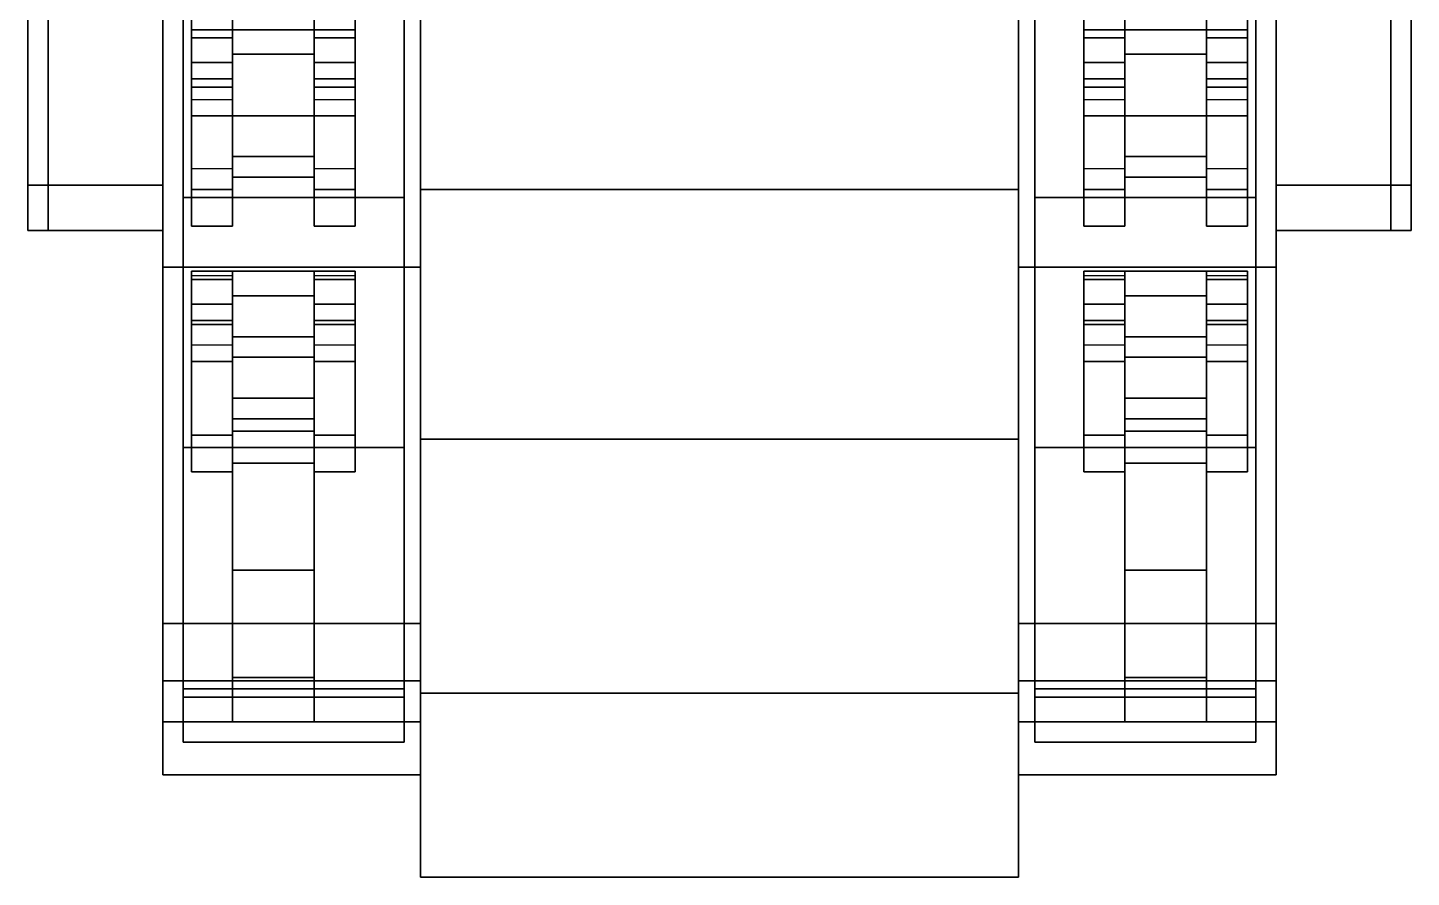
# Model space of a CAD drawing. Header units: millimetres. Extents: x -1.69 to 7, y -3.84 to 3.56.
# Drawn here: x -1.69 to 1.69, y -3.84 to -1.765 of the extents above; entities that cross this region are included whole.
import ezdxf

# ---------------------------------------------------------------- set-up
doc = ezdxf.new("R2010")
doc.units = ezdxf.units.MM
for name, color, linetype in [('bogie_holder', 2, 'Continuous'), ('bogie_lever', 3, 'Continuous'), ('shield', 6, 'Continuous'), ('sides', 5, 'Continuous'), ('tracks', 1, 'Continuous'), ('wheels', 2, 'Continuous')]:
    doc.layers.add(name, color=color, linetype=linetype)

msp = doc.modelspace()

# ---------------------------------------------------------------- linework, layer by layer
for points in [[(-0.73, 2.5, 0.47), (-0.73, -2.77, 0.47), (-0.73, -3.39, 0.82), (-0.73, 2.7, 0.82)], [(-0.73, 2.7, 0.82), (-0.73, -3.39, 0.82), (-0.73, -3.39, 1.15), (-0.73, 2.02, 1.15)], [(0.73, -3.39, 0.82), (0.73, -2.77, 0.47), (0.73, 2.5, 0.47), (0.73, 2.7, 0.82)], [(0.73, -3.39, 1.15), (0.73, -3.39, 0.82), (0.73, 2.7, 0.82), (0.73, 2.02, 1.15)], [(0.73, 2.5, 0.47), (0.73, -2.77, 0.47), (-0.73, -2.77, 0.47), (-0.73, 2.5, 0.47)], [(-0.73, 2.02, 1.15), (-0.73, -2.16, 1.15), (-0.73, -2.16, 1.61), (-0.73, 2.02, 1.61)], [(-0.73, 2.02, 1.61), (-0.73, -2.16, 1.61), (0.73, -2.16, 1.61), (0.73, 2.02, 1.61)], [(0.73, -2.16, 1.61), (0.73, -2.16, 1.15), (0.73, 2.02, 1.15), (0.73, 2.02, 1.61)], [(-1.69, -0.72, 1.41), (-1.64, -0.72, 0.95), (-1.64, -2.26, 0.95), (-1.69, -2.26, 1.41)], [(-1.64, -2.26, 0.95), (-1.64, -0.72, 0.95), (-1.36, -0.72, 0.95), (-1.36, -2.26, 0.95)], [(1.64, -0.72, 0.95), (1.64, -2.26, 0.95), (1.36, -2.26, 0.95), (1.36, -0.72, 0.95)], [(1.69, -2.26, 1.41), (1.64, -2.26, 0.95), (1.64, -0.72, 0.95), (1.69, -0.72, 1.41)], [(-1.69, -1.51, 1.57), (-1.69, -1.51, 1.41), (-1.69, -2.26, 1.41), (-1.69, -2.15, 1.45)], [(-1.36, -2.15, 1.52), (-1.36, -1.51, 1.63), (-1.69, -1.51, 1.57), (-1.69, -2.15, 1.45)], [(1.69, -2.15, 1.45), (1.69, -1.51, 1.57), (1.36, -1.51, 1.63), (1.36, -2.15, 1.52)], [(1.69, -2.26, 1.41), (1.69, -1.51, 1.41), (1.69, -1.51, 1.57), (1.69, -2.15, 1.45)], [(-1.69, -2.15, 1.45), (-1.69, -2.26, 1.41), (-1.36, -2.26, 1.41), (-1.36, -2.15, 1.52)], [(-0.73, -2.16, 1.15), (-0.73, -3.39, 1.15), (-0.73, -3.39, 1.48), (-0.73, -2.16, 1.61)], [(-0.73, -2.16, 1.61), (-0.73, -3.39, 1.48), (0.73, -3.39, 1.48), (0.73, -2.16, 1.61)], [(0.73, -3.39, 1.48), (0.73, -3.39, 1.15), (0.73, -2.16, 1.15), (0.73, -2.16, 1.61)], [(1.36, -2.15, 1.52), (1.36, -2.26, 1.41), (1.69, -2.26, 1.41), (1.69, -2.15, 1.45)], [(-1.69, -2.26, 1.41), (-1.64, -2.26, 0.95), (-1.36, -2.26, 0.95), (-1.36, -2.26, 1.41)], [(1.36, -2.26, 1.41), (1.36, -2.26, 0.95), (1.64, -2.26, 0.95), (1.69, -2.26, 1.41)], [(-0.73, -3.39, 0.82), (-0.73, -2.77, 0.47), (0.73, -2.77, 0.47), (0.73, -3.39, 0.82)], [(-0.73, -3.39, 1.2), (-0.73, -3.39, 0.82), (0.73, -3.39, 0.82), (0.73, -3.39, 1.2)], [(-0.73, -3.39, 1.2), (-0.73, -3.84, 1.2), (-0.73, -3.84, 1.48), (-0.73, -3.39, 1.48)], [(0.73, -3.39, 1.2), (0.73, -3.84, 1.2), (-0.73, -3.84, 1.2), (-0.73, -3.39, 1.2)], [(-0.73, -3.39, 1.48), (-0.73, -3.84, 1.48), (0.73, -3.84, 1.48), (0.73, -3.39, 1.48)], [(0.73, -3.84, 1.48), (0.73, -3.84, 1.2), (0.73, -3.39, 1.2), (0.73, -3.39, 1.48)], [(-0.73, -3.84, 1.48), (-0.73, -3.84, 1.2), (0.73, -3.84, 1.2), (0.73, -3.84, 1.48)]]:
    msp.add_3dface(points)
at = {"layer": 'bogie_holder'}
for points in [[(-1.19, -1.77, 0.3), (-1.19, -1.85, 0.23), (-1.29, -1.85, 0.23), (-1.29, -1.77, 0.3)], [(-1.29, -1.77, 0.3), (-1.29, -1.85, 0.23), (-1.29, -1.91, 0.31), (-1.29, -1.79, 0.42)], [(-1.19, -1.79, 0.42), (-1.19, -1.77, 0.3), (-1.29, -1.77, 0.3), (-1.29, -1.79, 0.42)], [(-1.19, -1.94, 0.67), (-1.19, -1.79, 0.42), (-1.29, -1.79, 0.42), (-1.29, -1.94, 0.67)], [(-1.29, -1.79, 0.42), (-1.29, -1.91, 0.31), (-1.29, -2.11, 0.67), (-1.29, -1.94, 0.67)], [(-1.19, -1.91, 0.31), (-1.19, -1.85, 0.23), (-1.19, -1.77, 0.3), (-1.19, -1.79, 0.42)], [(-1.19, -2.11, 0.67), (-1.19, -1.91, 0.31), (-1.19, -1.79, 0.42), (-1.19, -1.94, 0.67)], [(-0.99, -1.77, 0.3), (-0.99, -1.85, 0.23), (-0.99, -1.91, 0.31), (-0.99, -1.79, 0.42)], [(-0.89, -1.77, 0.3), (-0.89, -1.85, 0.23), (-0.99, -1.85, 0.23), (-0.99, -1.77, 0.3)], [(-0.89, -1.79, 0.42), (-0.89, -1.77, 0.3), (-0.99, -1.77, 0.3), (-0.99, -1.79, 0.42)], [(-0.99, -1.79, 0.42), (-0.99, -1.91, 0.31), (-0.99, -2.11, 0.67), (-0.99, -1.94, 0.67)], [(-0.89, -1.94, 0.67), (-0.89, -1.79, 0.42), (-0.99, -1.79, 0.42), (-0.99, -1.94, 0.67)], [(-0.89, -1.91, 0.31), (-0.89, -1.85, 0.23), (-0.89, -1.77, 0.3), (-0.89, -1.79, 0.42)], [(-0.89, -2.11, 0.67), (-0.89, -1.91, 0.31), (-0.89, -1.79, 0.42), (-0.89, -1.94, 0.67)], [(0.89, -1.77, 0.3), (0.89, -1.85, 0.23), (0.89, -1.91, 0.31), (0.89, -1.79, 0.42)], [(0.99, -1.77, 0.3), (0.99, -1.85, 0.23), (0.89, -1.85, 0.23), (0.89, -1.77, 0.3)], [(0.99, -1.79, 0.42), (0.99, -1.77, 0.3), (0.89, -1.77, 0.3), (0.89, -1.79, 0.42)], [(0.89, -1.79, 0.42), (0.89, -1.91, 0.31), (0.89, -2.11, 0.67), (0.89, -1.94, 0.67)], [(0.99, -1.94, 0.67), (0.99, -1.79, 0.42), (0.89, -1.79, 0.42), (0.89, -1.94, 0.67)], [(0.99, -1.91, 0.31), (0.99, -1.85, 0.23), (0.99, -1.77, 0.3), (0.99, -1.79, 0.42)], [(0.99, -2.11, 0.67), (0.99, -1.91, 0.31), (0.99, -1.79, 0.42), (0.99, -1.94, 0.67)], [(1.29, -1.77, 0.3), (1.29, -1.85, 0.23), (1.19, -1.85, 0.23), (1.19, -1.77, 0.3)], [(1.19, -1.77, 0.3), (1.19, -1.85, 0.23), (1.19, -1.91, 0.31), (1.19, -1.79, 0.42)], [(1.29, -1.79, 0.42), (1.29, -1.77, 0.3), (1.19, -1.77, 0.3), (1.19, -1.79, 0.42)], [(1.29, -1.94, 0.67), (1.29, -1.79, 0.42), (1.19, -1.79, 0.42), (1.19, -1.94, 0.67)], [(1.19, -1.79, 0.42), (1.19, -1.91, 0.31), (1.19, -2.11, 0.67), (1.19, -1.94, 0.67)], [(1.29, -1.91, 0.31), (1.29, -1.85, 0.23), (1.29, -1.77, 0.3), (1.29, -1.79, 0.42)], [(1.29, -2.11, 0.67), (1.29, -1.91, 0.31), (1.29, -1.79, 0.42), (1.29, -1.94, 0.67)], [(-1.29, -1.91, 0.31), (-1.29, -1.85, 0.23), (-1.19, -1.85, 0.23), (-1.19, -1.91, 0.31)], [(-0.99, -1.91, 0.31), (-0.99, -1.85, 0.23), (-0.89, -1.85, 0.23), (-0.89, -1.91, 0.31)], [(0.89, -1.91, 0.31), (0.89, -1.85, 0.23), (0.99, -1.85, 0.23), (0.99, -1.91, 0.31)], [(1.19, -1.91, 0.31), (1.19, -1.85, 0.23), (1.29, -1.85, 0.23), (1.29, -1.91, 0.31)], [(-1.29, -2.11, 0.67), (-1.29, -1.91, 0.31), (-1.19, -1.91, 0.31), (-1.19, -2.11, 0.67)], [(-0.99, -2.11, 0.67), (-0.99, -1.91, 0.31), (-0.89, -1.91, 0.31), (-0.89, -2.11, 0.67)], [(0.89, -2.11, 0.67), (0.89, -1.91, 0.31), (0.99, -1.91, 0.31), (0.99, -2.11, 0.67)], [(1.19, -2.11, 0.67), (1.19, -1.91, 0.31), (1.29, -1.91, 0.31), (1.29, -2.11, 0.67)], [(-1.19, -1.98, 0.29), (-1.19, -2.18, 0.29), (-1.19, -2.18, 0.47), (-1.19, -1.98, 0.47)], [(-0.99, -1.98, 0.47), (-0.99, -1.98, 0.29), (-1.19, -1.98, 0.29), (-1.19, -1.98, 0.47)], [(-0.99, -1.98, 0.29), (-0.99, -2.18, 0.29), (-1.19, -2.18, 0.29), (-1.19, -1.98, 0.29)], [(-1.19, -1.98, 0.47), (-1.19, -2.18, 0.47), (-0.99, -2.18, 0.47), (-0.99, -1.98, 0.47)], [(-0.99, -2.18, 0.47), (-0.99, -2.18, 0.29), (-0.99, -1.98, 0.29), (-0.99, -1.98, 0.47)], [(0.99, -1.98, 0.29), (0.99, -2.18, 0.29), (0.99, -2.18, 0.47), (0.99, -1.98, 0.47)], [(1.19, -1.98, 0.47), (1.19, -1.98, 0.29), (0.99, -1.98, 0.29), (0.99, -1.98, 0.47)], [(1.19, -1.98, 0.29), (1.19, -2.18, 0.29), (0.99, -2.18, 0.29), (0.99, -1.98, 0.29)], [(0.99, -1.98, 0.47), (0.99, -2.18, 0.47), (1.19, -2.18, 0.47), (1.19, -1.98, 0.47)], [(1.19, -2.18, 0.47), (1.19, -2.18, 0.29), (1.19, -1.98, 0.29), (1.19, -1.98, 0.47)], [(-1.19, -2.18, 0.47), (-1.19, -2.18, 0.29), (-0.99, -2.18, 0.29), (-0.99, -2.18, 0.47)], [(0.99, -2.18, 0.47), (0.99, -2.18, 0.29), (1.19, -2.18, 0.29), (1.19, -2.18, 0.47)], [(-1.29, -2.36, 0.46), (-1.29, -2.48, 0.48), (-1.29, -2.54, 0.71), (-1.29, -2.37, 0.71)], [(-1.19, -2.37, 0.71), (-1.19, -2.36, 0.46), (-1.29, -2.36, 0.46), (-1.29, -2.37, 0.71)], [(-1.29, -2.38, 0.41), (-1.29, -2.44, 0.39), (-1.29, -2.48, 0.48), (-1.29, -2.36, 0.46)], [(-1.19, -2.36, 0.46), (-1.19, -2.38, 0.41), (-1.29, -2.38, 0.41), (-1.29, -2.36, 0.46)], [(-1.19, -2.54, 0.71), (-1.19, -2.48, 0.48), (-1.19, -2.36, 0.46), (-1.19, -2.37, 0.71)], [(-1.19, -2.48, 0.48), (-1.19, -2.44, 0.39), (-1.19, -2.38, 0.41), (-1.19, -2.36, 0.46)], [(-0.89, -2.37, 0.71), (-0.89, -2.36, 0.46), (-0.99, -2.36, 0.46), (-0.99, -2.37, 0.71)], [(-0.99, -2.36, 0.46), (-0.99, -2.48, 0.48), (-0.99, -2.54, 0.71), (-0.99, -2.37, 0.71)], [(-0.99, -2.38, 0.41), (-0.99, -2.44, 0.39), (-0.99, -2.48, 0.48), (-0.99, -2.36, 0.46)], [(-0.89, -2.36, 0.46), (-0.89, -2.38, 0.41), (-0.99, -2.38, 0.41), (-0.99, -2.36, 0.46)], [(-0.89, -2.54, 0.71), (-0.89, -2.48, 0.48), (-0.89, -2.36, 0.46), (-0.89, -2.37, 0.71)], [(-0.89, -2.48, 0.48), (-0.89, -2.44, 0.39), (-0.89, -2.38, 0.41), (-0.89, -2.36, 0.46)], [(0.99, -2.37, 0.71), (0.99, -2.36, 0.46), (0.89, -2.36, 0.46), (0.89, -2.37, 0.71)], [(0.89, -2.36, 0.46), (0.89, -2.48, 0.48), (0.89, -2.54, 0.71), (0.89, -2.37, 0.71)], [(0.89, -2.38, 0.41), (0.89, -2.44, 0.39), (0.89, -2.48, 0.48), (0.89, -2.36, 0.46)], [(0.99, -2.36, 0.46), (0.99, -2.38, 0.41), (0.89, -2.38, 0.41), (0.89, -2.36, 0.46)], [(0.99, -2.54, 0.71), (0.99, -2.48, 0.48), (0.99, -2.36, 0.46), (0.99, -2.37, 0.71)], [(0.99, -2.48, 0.48), (0.99, -2.44, 0.39), (0.99, -2.38, 0.41), (0.99, -2.36, 0.46)], [(1.19, -2.36, 0.46), (1.19, -2.48, 0.48), (1.19, -2.54, 0.71), (1.19, -2.37, 0.71)], [(1.29, -2.37, 0.71), (1.29, -2.36, 0.46), (1.19, -2.36, 0.46), (1.19, -2.37, 0.71)], [(1.19, -2.38, 0.41), (1.19, -2.44, 0.39), (1.19, -2.48, 0.48), (1.19, -2.36, 0.46)], [(1.29, -2.36, 0.46), (1.29, -2.38, 0.41), (1.19, -2.38, 0.41), (1.19, -2.36, 0.46)], [(1.29, -2.54, 0.71), (1.29, -2.48, 0.48), (1.29, -2.36, 0.46), (1.29, -2.37, 0.71)], [(1.29, -2.48, 0.48), (1.29, -2.44, 0.39), (1.29, -2.38, 0.41), (1.29, -2.36, 0.46)], [(-1.19, -2.38, 0.41), (-1.19, -2.44, 0.39), (-1.29, -2.44, 0.39), (-1.29, -2.38, 0.41)], [(-0.89, -2.38, 0.41), (-0.89, -2.44, 0.39), (-0.99, -2.44, 0.39), (-0.99, -2.38, 0.41)], [(0.99, -2.38, 0.41), (0.99, -2.44, 0.39), (0.89, -2.44, 0.39), (0.89, -2.38, 0.41)], [(1.29, -2.38, 0.41), (1.29, -2.44, 0.39), (1.19, -2.44, 0.39), (1.19, -2.38, 0.41)], [(-1.29, -2.48, 0.48), (-1.29, -2.44, 0.39), (-1.19, -2.44, 0.39), (-1.19, -2.48, 0.48)], [(-0.99, -2.48, 0.48), (-0.99, -2.44, 0.39), (-0.89, -2.44, 0.39), (-0.89, -2.48, 0.48)], [(0.89, -2.48, 0.48), (0.89, -2.44, 0.39), (0.99, -2.44, 0.39), (0.99, -2.48, 0.48)], [(1.19, -2.48, 0.48), (1.19, -2.44, 0.39), (1.29, -2.44, 0.39), (1.29, -2.48, 0.48)], [(-1.29, -2.54, 0.71), (-1.29, -2.48, 0.48), (-1.19, -2.48, 0.48), (-1.19, -2.54, 0.71)], [(-0.99, -2.54, 0.71), (-0.99, -2.48, 0.48), (-0.89, -2.48, 0.48), (-0.89, -2.54, 0.71)], [(0.89, -2.54, 0.71), (0.89, -2.48, 0.48), (0.99, -2.48, 0.48), (0.99, -2.54, 0.71)], [(1.19, -2.54, 0.71), (1.19, -2.48, 0.48), (1.29, -2.48, 0.48), (1.29, -2.54, 0.71)], [(-1.19, -2.52, 0.71), (-1.19, -2.72, 0.71), (-0.99, -2.72, 0.71), (-0.99, -2.52, 0.71)], [(-1.19, -2.57, 0.5), (-1.19, -2.75, 0.5), (-1.19, -2.72, 0.71), (-1.19, -2.52, 0.71)], [(-0.99, -2.52, 0.71), (-0.99, -2.57, 0.5), (-1.19, -2.57, 0.5), (-1.19, -2.52, 0.71)], [(-0.99, -2.72, 0.71), (-0.99, -2.75, 0.5), (-0.99, -2.57, 0.5), (-0.99, -2.52, 0.71)], [(0.99, -2.52, 0.71), (0.99, -2.72, 0.71), (1.19, -2.72, 0.71), (1.19, -2.52, 0.71)], [(0.99, -2.57, 0.5), (0.99, -2.75, 0.5), (0.99, -2.72, 0.71), (0.99, -2.52, 0.71)], [(1.19, -2.52, 0.71), (1.19, -2.57, 0.5), (0.99, -2.57, 0.5), (0.99, -2.52, 0.71)], [(1.19, -2.72, 0.71), (1.19, -2.75, 0.5), (1.19, -2.57, 0.5), (1.19, -2.52, 0.71)], [(-0.99, -2.57, 0.5), (-0.99, -2.75, 0.5), (-1.19, -2.75, 0.5), (-1.19, -2.57, 0.5)], [(1.19, -2.57, 0.5), (1.19, -2.75, 0.5), (0.99, -2.75, 0.5), (0.99, -2.57, 0.5)], [(-1.19, -2.72, 0.71), (-1.19, -2.75, 0.5), (-0.99, -2.75, 0.5), (-0.99, -2.72, 0.71)], [(0.99, -2.72, 0.71), (0.99, -2.75, 0.5), (1.19, -2.75, 0.5), (1.19, -2.72, 0.71)]]:
    msp.add_3dface(points, dxfattribs=at)
at = {"layer": 'bogie_lever'}
for points in [[(-1.19, -1.77, 0.34), (-1.19, -2.08, 0.15), (-1.19, -2.13, 0.24), (-1.19, -1.83, 0.44)], [(-0.99, -1.77, 0.34), (-0.99, -2.08, 0.15), (-1.19, -2.08, 0.15), (-1.19, -1.77, 0.34)], [(-0.99, -1.83, 0.44), (-0.99, -1.77, 0.34), (-1.19, -1.77, 0.34), (-1.19, -1.83, 0.44)], [(-0.99, -2.13, 0.24), (-0.99, -2.08, 0.15), (-0.99, -1.77, 0.34), (-0.99, -1.83, 0.44)], [(1.19, -1.77, 0.34), (1.19, -2.08, 0.15), (0.99, -2.08, 0.15), (0.99, -1.77, 0.34)], [(0.99, -1.77, 0.34), (0.99, -2.08, 0.15), (0.99, -2.13, 0.24), (0.99, -1.83, 0.44)], [(1.19, -1.83, 0.44), (1.19, -1.77, 0.34), (0.99, -1.77, 0.34), (0.99, -1.83, 0.44)], [(1.19, -2.13, 0.24), (1.19, -2.08, 0.15), (1.19, -1.77, 0.34), (1.19, -1.83, 0.44)], [(-1.19, -1.83, 0.44), (-1.19, -2.13, 0.24), (-0.99, -2.13, 0.24), (-0.99, -1.83, 0.44)], [(0.99, -1.83, 0.44), (0.99, -2.13, 0.24), (1.19, -2.13, 0.24), (1.19, -1.83, 0.44)], [(-1.19, -2.13, 0.24), (-1.19, -2.08, 0.15), (-0.99, -2.08, 0.15), (-0.99, -2.13, 0.24)], [(0.99, -2.13, 0.24), (0.99, -2.08, 0.15), (1.19, -2.08, 0.15), (1.19, -2.13, 0.24)], [(-0.99, -2.36, 0.43), (-0.99, -2.67, 0.34), (-1.19, -2.67, 0.34), (-1.19, -2.36, 0.43)], [(-1.19, -2.36, 0.43), (-1.19, -2.67, 0.34), (-1.19, -2.72, 0.43), (-1.19, -2.42, 0.53)], [(-0.99, -2.42, 0.53), (-0.99, -2.36, 0.43), (-1.19, -2.36, 0.43), (-1.19, -2.42, 0.53)], [(-0.99, -2.72, 0.43), (-0.99, -2.67, 0.34), (-0.99, -2.36, 0.43), (-0.99, -2.42, 0.53)], [(0.99, -2.36, 0.43), (0.99, -2.67, 0.34), (0.99, -2.72, 0.43), (0.99, -2.42, 0.53)], [(1.19, -2.36, 0.43), (1.19, -2.67, 0.34), (0.99, -2.67, 0.34), (0.99, -2.36, 0.43)], [(1.19, -2.42, 0.53), (1.19, -2.36, 0.43), (0.99, -2.36, 0.43), (0.99, -2.42, 0.53)], [(1.19, -2.72, 0.43), (1.19, -2.67, 0.34), (1.19, -2.36, 0.43), (1.19, -2.42, 0.53)], [(-1.19, -2.42, 0.53), (-1.19, -2.72, 0.43), (-0.99, -2.72, 0.43), (-0.99, -2.42, 0.53)], [(0.99, -2.42, 0.53), (0.99, -2.72, 0.43), (1.19, -2.72, 0.43), (1.19, -2.42, 0.53)], [(-1.19, -2.72, 0.43), (-1.19, -2.67, 0.34), (-0.99, -2.67, 0.34), (-0.99, -2.72, 0.43)], [(0.99, -2.72, 0.43), (0.99, -2.67, 0.34), (1.19, -2.67, 0.34), (1.19, -2.72, 0.43)]]:
    msp.add_3dface(points, dxfattribs=at)
at = {"layer": 'shield'}
for points in [[(-0.73, 3.05, 1.61), (-0.73, -3.22, 1.61), (-1.36, -3.22, 1.61), (-1.36, 3.05, 1.61)], [(-0.73, -3.22, 1.61), (-0.73, 3.05, 1.61), (-1.36, 3.05, 1.61), (-1.36, -3.22, 1.61)], [(1.36, -3.22, 1.61), (1.36, 3.05, 1.61), (0.73, 3.05, 1.61), (0.73, -3.22, 1.61)], [(1.36, 3.05, 1.61), (1.36, -3.22, 1.61), (0.73, -3.22, 1.61), (0.73, 3.05, 1.61)], [(-1.36, 2.63, 0.67), (-1.36, -3.13, 0.67), (-1.36, -3.22, 1.61), (-1.36, 2.63, 1.61)], [(1.36, -3.13, 0.67), (1.36, 2.63, 0.67), (1.36, 2.63, 1.61), (1.36, -3.22, 1.61)], [(-0.73, -3.36, 1.47), (-0.73, -2.16, 1.61), (-0.73, -2.16, 1.61), (-0.73, -3.1, 1.61)], [(0.73, -2.16, 1.61), (0.73, -3.36, 1.47), (0.73, -3.1, 1.61), (0.73, -2.16, 1.61)], [(-0.73, -3.36, 1.47), (-0.73, -3.1, 1.61), (-0.73, -3.22, 1.61), (-0.73, -3.36, 1.53)], [(0.73, -3.36, 1.47), (0.73, -3.1, 1.61), (0.73, -3.22, 1.61), (0.73, -3.36, 1.53)], [(-1.36, -3.36, 1.53), (-1.36, -3.36, 0.9), (-1.36, -3.13, 0.67), (-1.36, -3.22, 1.61)], [(-1.36, -3.36, 0.9), (-1.36, -3.36, 1.53), (-1.36, -3.22, 1.61), (-1.36, -3.13, 0.67)], [(1.36, -3.36, 0.9), (1.36, -3.36, 1.53), (1.36, -3.22, 1.61), (1.36, -3.13, 0.67)], [(1.36, -3.36, 1.53), (1.36, -3.36, 0.9), (1.36, -3.13, 0.67), (1.36, -3.22, 1.61)], [(-0.73, -3.22, 1.61), (-0.73, -3.36, 1.53), (-1.36, -3.36, 1.53), (-1.36, -3.22, 1.61)], [(-0.73, -3.36, 1.53), (-0.73, -3.22, 1.61), (-1.36, -3.22, 1.61), (-1.36, -3.36, 1.53)], [(1.36, -3.22, 1.61), (1.36, -3.36, 1.53), (0.73, -3.36, 1.53), (0.73, -3.22, 1.61)], [(1.36, -3.36, 1.53), (1.36, -3.22, 1.61), (0.73, -3.22, 1.61), (0.73, -3.36, 1.53)], [(-1.36, -3.59, 1.16), (-1.36, -3.46, 1.44), (-1.36, -3.36, 1.53), (-1.36, -3.36, 0.9)], [(-1.36, -3.46, 1.44), (-1.36, -3.59, 1.16), (-1.36, -3.36, 0.9), (-1.36, -3.36, 1.53)], [(-0.73, -3.46, 1.44), (-0.73, -3.36, 1.53), (-1.36, -3.36, 1.53), (-1.36, -3.46, 1.44)], [(-0.73, -3.36, 1.53), (-0.73, -3.46, 1.44), (-1.36, -3.46, 1.44), (-1.36, -3.36, 1.53)], [(-0.73, -3.46, 1.44), (-0.73, -3.59, 1.16), (-0.73, -3.36, 0.9), (-0.73, -3.36, 1.53)], [(-0.73, -3.59, 1.16), (-0.73, -3.46, 1.44), (-0.73, -3.36, 1.53), (-0.73, -3.36, 0.9)], [(0.73, -3.46, 1.44), (0.73, -3.59, 1.16), (0.73, -3.36, 0.9), (0.73, -3.36, 1.53)], [(0.73, -3.59, 1.16), (0.73, -3.46, 1.44), (0.73, -3.36, 1.53), (0.73, -3.36, 0.9)], [(1.36, -3.36, 1.53), (1.36, -3.46, 1.44), (0.73, -3.46, 1.44), (0.73, -3.36, 1.53)], [(1.36, -3.46, 1.44), (1.36, -3.36, 1.53), (0.73, -3.36, 1.53), (0.73, -3.46, 1.44)], [(1.36, -3.46, 1.44), (1.36, -3.59, 1.16), (1.36, -3.36, 0.9), (1.36, -3.36, 1.53)], [(1.36, -3.59, 1.16), (1.36, -3.46, 1.44), (1.36, -3.36, 1.53), (1.36, -3.36, 0.9)], [(-0.73, -3.59, 1.16), (-0.73, -3.46, 1.44), (-1.36, -3.46, 1.44), (-1.36, -3.59, 1.16)], [(-0.73, -3.46, 1.44), (-0.73, -3.59, 1.16), (-1.36, -3.59, 1.16), (-1.36, -3.46, 1.44)], [(1.36, -3.46, 1.44), (1.36, -3.59, 1.16), (0.73, -3.59, 1.16), (0.73, -3.46, 1.44)], [(1.36, -3.59, 1.16), (1.36, -3.46, 1.44), (0.73, -3.46, 1.44), (0.73, -3.59, 1.16)]]:
    msp.add_3dface(points, dxfattribs=at)
at = {"layer": 'sides'}
for points in [[(-0.73, 2.02, 0.67), (-0.73, -2.35, 0.67), (-1.36, -2.35, 0.67), (-1.36, 2.02, 0.67)], [(1.36, 2.02, 0.67), (1.36, -2.35, 0.67), (0.73, -2.35, 0.67), (0.73, 2.02, 0.67)], [(-1.36, -2.35, 1.34), (-1.36, -2.35, 0.67), (-0.73, -2.35, 0.67), (-0.73, -2.35, 1.34)], [(0.73, -2.35, 1.34), (0.73, -2.35, 0.67), (1.36, -2.35, 0.67), (1.36, -2.35, 1.34)]]:
    msp.add_3dface(points, dxfattribs=at)
at = {"layer": 'tracks'}
for points in [[(-0.77, 1.88), (-0.77, -2.18), (-1.31, -2.18), (-1.31, 1.88)], [(-0.77, -2.18), (-0.77, 1.88), (-1.31, 1.88), (-1.31, -2.18)], [(1.31, 1.88), (1.31, -2.18), (0.77, -2.18), (0.77, 1.88)], [(1.31, -2.18), (1.31, 1.88), (0.77, 1.88), (0.77, -2.18)], [(-0.77, -2.18), (-0.77, -2.79, 0.24), (-1.31, -2.79, 0.24), (-1.31, -2.18)], [(-0.77, -2.79, 0.24), (-0.77, -2.18), (-1.31, -2.18), (-1.31, -2.79, 0.24)], [(1.31, -2.18), (1.31, -2.79, 0.24), (0.77, -2.79, 0.24), (0.77, -2.18)], [(1.31, -2.79, 0.24), (1.31, -2.18), (0.77, -2.18), (0.77, -2.79, 0.24)], [(-0.77, -3.4, 0.75), (-0.77, -2.79, 0.24), (-1.31, -2.79, 0.24), (-1.31, -3.4, 0.75)], [(-0.77, -2.79, 0.24), (-0.77, -3.4, 0.75), (-1.31, -3.4, 0.75), (-1.31, -2.79, 0.24)], [(1.31, -3.4, 0.75), (1.31, -2.79, 0.24), (0.77, -2.79, 0.24), (0.77, -3.4, 0.75)], [(1.31, -2.79, 0.24), (1.31, -3.4, 0.75), (0.77, -3.4, 0.75), (0.77, -2.79, 0.24)], [(-0.77, -3.51, 1.04), (-0.77, -3.38, 1.33), (-1.31, -3.38, 1.33), (-1.31, -3.51, 1.04)], [(-0.77, -3.38, 1.33), (-0.77, -3.51, 1.04), (-1.31, -3.51, 1.04), (-1.31, -3.38, 1.33)], [(1.31, -3.51, 1.04), (1.31, -3.38, 1.33), (0.77, -3.38, 1.33), (0.77, -3.51, 1.04)], [(1.31, -3.38, 1.33), (1.31, -3.51, 1.04), (0.77, -3.51, 1.04), (0.77, -3.38, 1.33)], [(-0.77, -3.51, 1.04), (-0.77, -3.4, 0.75), (-1.31, -3.4, 0.75), (-1.31, -3.51, 1.04)], [(-0.77, -3.4, 0.75), (-0.77, -3.51, 1.04), (-1.31, -3.51, 1.04), (-1.31, -3.4, 0.75)], [(1.31, -3.4, 0.75), (1.31, -3.51, 1.04), (0.77, -3.51, 1.04), (0.77, -3.4, 0.75)], [(1.31, -3.51, 1.04), (1.31, -3.4, 0.75), (0.77, -3.4, 0.75), (0.77, -3.51, 1.04)]]:
    msp.add_3dface(points, dxfattribs=at)
at = {"layer": 'wheels'}
for points in [[(-1.29, -1.68, 0.3659), (-1.29, -1.5, 0.3659), (-1.29, -1.41, 0.21), (-1.29, -1.77, 0.21)], [(-1.29, -1.77, 0.21), (-1.29, -1.41, 0.21), (-1.29, -1.5, 0.0541), (-1.29, -1.68, 0.0541)], [(-1.19, -1.77, 0.21), (-1.19, -1.41, 0.21), (-1.19, -1.5, 0.3659), (-1.19, -1.68, 0.3659)], [(-1.19, -1.68, 0.0541), (-1.19, -1.5, 0.0541), (-1.19, -1.41, 0.21), (-1.19, -1.77, 0.21)], [(-0.99, -1.68, 0.3659), (-0.99, -1.5, 0.3659), (-0.99, -1.41, 0.21), (-0.99, -1.77, 0.21)], [(-0.99, -1.77, 0.21), (-0.99, -1.41, 0.21), (-0.99, -1.5, 0.0541), (-0.99, -1.68, 0.0541)], [(-0.89, -1.77, 0.21), (-0.89, -1.41, 0.21), (-0.89, -1.5, 0.3659), (-0.89, -1.68, 0.3659)], [(-0.89, -1.68, 0.0541), (-0.89, -1.5, 0.0541), (-0.89, -1.41, 0.21), (-0.89, -1.77, 0.21)], [(0.89, -1.68, 0.3659), (0.89, -1.5, 0.3659), (0.89, -1.41, 0.21), (0.89, -1.77, 0.21)], [(0.89, -1.77, 0.21), (0.89, -1.41, 0.21), (0.89, -1.5, 0.0541), (0.89, -1.68, 0.0541)], [(0.99, -1.77, 0.21), (0.99, -1.41, 0.21), (0.99, -1.5, 0.3659), (0.99, -1.68, 0.3659)], [(0.99, -1.68, 0.0541), (0.99, -1.5, 0.0541), (0.99, -1.41, 0.21), (0.99, -1.77, 0.21)], [(1.19, -1.68, 0.3659), (1.19, -1.5, 0.3659), (1.19, -1.41, 0.21), (1.19, -1.77, 0.21)], [(1.19, -1.77, 0.21), (1.19, -1.41, 0.21), (1.19, -1.5, 0.0541), (1.19, -1.68, 0.0541)], [(1.29, -1.77, 0.21), (1.29, -1.41, 0.21), (1.29, -1.5, 0.3659), (1.29, -1.68, 0.3659)], [(1.29, -1.68, 0.0541), (1.29, -1.5, 0.0541), (1.29, -1.41, 0.21), (1.29, -1.77, 0.21)], [(-1.19, -1.77, 0.21), (-1.19, -1.68, 0.3659), (-1.29, -1.68, 0.3659), (-1.29, -1.77, 0.21)], [(-1.19, -1.68, 0.0541), (-1.19, -1.77, 0.21), (-1.29, -1.77, 0.21), (-1.29, -1.68, 0.0541)], [(-0.89, -1.77, 0.21), (-0.89, -1.68, 0.3659), (-0.99, -1.68, 0.3659), (-0.99, -1.77, 0.21)], [(-0.89, -1.68, 0.0541), (-0.89, -1.77, 0.21), (-0.99, -1.77, 0.21), (-0.99, -1.68, 0.0541)], [(0.99, -1.77, 0.21), (0.99, -1.68, 0.3659), (0.89, -1.68, 0.3659), (0.89, -1.77, 0.21)], [(0.99, -1.68, 0.0541), (0.99, -1.77, 0.21), (0.89, -1.77, 0.21), (0.89, -1.68, 0.0541)], [(1.29, -1.77, 0.21), (1.29, -1.68, 0.3659), (1.19, -1.68, 0.3659), (1.19, -1.77, 0.21)], [(1.29, -1.68, 0.0541), (1.29, -1.77, 0.21), (1.19, -1.77, 0.21), (1.19, -1.68, 0.0541)], [(-1.29, -2.16, 0.3659), (-1.29, -1.98, 0.3659), (-1.29, -1.89, 0.21), (-1.29, -2.25, 0.21)], [(-1.19, -1.98, 0.3659), (-1.19, -1.89, 0.21), (-1.29, -1.89, 0.21), (-1.29, -1.98, 0.3659)], [(-1.29, -2.25, 0.21), (-1.29, -1.89, 0.21), (-1.29, -1.98, 0.0541), (-1.29, -2.16, 0.0541)], [(-1.19, -1.89, 0.21), (-1.19, -1.98, 0.0541), (-1.29, -1.98, 0.0541), (-1.29, -1.89, 0.21)], [(-1.19, -2.25, 0.21), (-1.19, -1.89, 0.21), (-1.19, -1.98, 0.3659), (-1.19, -2.16, 0.3659)], [(-1.19, -2.16, 0.0541), (-1.19, -1.98, 0.0541), (-1.19, -1.89, 0.21), (-1.19, -2.25, 0.21)], [(-0.89, -1.98, 0.3659), (-0.89, -1.89, 0.21), (-0.99, -1.89, 0.21), (-0.99, -1.98, 0.3659)], [(-0.99, -2.16, 0.3659), (-0.99, -1.98, 0.3659), (-0.99, -1.89, 0.21), (-0.99, -2.25, 0.21)], [(-0.89, -1.89, 0.21), (-0.89, -1.98, 0.0541), (-0.99, -1.98, 0.0541), (-0.99, -1.89, 0.21)], [(-0.99, -2.25, 0.21), (-0.99, -1.89, 0.21), (-0.99, -1.98, 0.0541), (-0.99, -2.16, 0.0541)], [(-0.89, -2.25, 0.21), (-0.89, -1.89, 0.21), (-0.89, -1.98, 0.3659), (-0.89, -2.16, 0.3659)], [(-0.89, -2.16, 0.0541), (-0.89, -1.98, 0.0541), (-0.89, -1.89, 0.21), (-0.89, -2.25, 0.21)], [(0.89, -2.16, 0.3659), (0.89, -1.98, 0.3659), (0.89, -1.89, 0.21), (0.89, -2.25, 0.21)], [(0.99, -1.98, 0.3659), (0.99, -1.89, 0.21), (0.89, -1.89, 0.21), (0.89, -1.98, 0.3659)], [(0.89, -2.25, 0.21), (0.89, -1.89, 0.21), (0.89, -1.98, 0.0541), (0.89, -2.16, 0.0541)], [(0.99, -1.89, 0.21), (0.99, -1.98, 0.0541), (0.89, -1.98, 0.0541), (0.89, -1.89, 0.21)], [(0.99, -2.25, 0.21), (0.99, -1.89, 0.21), (0.99, -1.98, 0.3659), (0.99, -2.16, 0.3659)], [(0.99, -2.16, 0.0541), (0.99, -1.98, 0.0541), (0.99, -1.89, 0.21), (0.99, -2.25, 0.21)], [(1.29, -1.98, 0.3659), (1.29, -1.89, 0.21), (1.19, -1.89, 0.21), (1.19, -1.98, 0.3659)], [(1.19, -2.16, 0.3659), (1.19, -1.98, 0.3659), (1.19, -1.89, 0.21), (1.19, -2.25, 0.21)], [(1.29, -1.89, 0.21), (1.29, -1.98, 0.0541), (1.19, -1.98, 0.0541), (1.19, -1.89, 0.21)], [(1.19, -2.25, 0.21), (1.19, -1.89, 0.21), (1.19, -1.98, 0.0541), (1.19, -2.16, 0.0541)], [(1.29, -2.25, 0.21), (1.29, -1.89, 0.21), (1.29, -1.98, 0.3659), (1.29, -2.16, 0.3659)], [(1.29, -2.16, 0.0541), (1.29, -1.98, 0.0541), (1.29, -1.89, 0.21), (1.29, -2.25, 0.21)], [(-1.19, -1.98, 0.0541), (-1.19, -2.16, 0.0541), (-1.29, -2.16, 0.0541), (-1.29, -1.98, 0.0541)], [(-1.19, -2.16, 0.3659), (-1.19, -1.98, 0.3659), (-1.29, -1.98, 0.3659), (-1.29, -2.16, 0.3659)], [(-0.89, -1.98, 0.0541), (-0.89, -2.16, 0.0541), (-0.99, -2.16, 0.0541), (-0.99, -1.98, 0.0541)], [(-0.89, -2.16, 0.3659), (-0.89, -1.98, 0.3659), (-0.99, -1.98, 0.3659), (-0.99, -2.16, 0.3659)], [(0.99, -1.98, 0.0541), (0.99, -2.16, 0.0541), (0.89, -2.16, 0.0541), (0.89, -1.98, 0.0541)], [(0.99, -2.16, 0.3659), (0.99, -1.98, 0.3659), (0.89, -1.98, 0.3659), (0.89, -2.16, 0.3659)], [(1.29, -1.98, 0.0541), (1.29, -2.16, 0.0541), (1.19, -2.16, 0.0541), (1.19, -1.98, 0.0541)], [(1.29, -2.16, 0.3659), (1.29, -1.98, 0.3659), (1.19, -1.98, 0.3659), (1.19, -2.16, 0.3659)], [(-1.19, -2.25, 0.21), (-1.19, -2.16, 0.3659), (-1.29, -2.16, 0.3659), (-1.29, -2.25, 0.21)], [(-1.19, -2.16, 0.0541), (-1.19, -2.25, 0.21), (-1.29, -2.25, 0.21), (-1.29, -2.16, 0.0541)], [(-0.89, -2.25, 0.21), (-0.89, -2.16, 0.3659), (-0.99, -2.16, 0.3659), (-0.99, -2.25, 0.21)], [(-0.89, -2.16, 0.0541), (-0.89, -2.25, 0.21), (-0.99, -2.25, 0.21), (-0.99, -2.16, 0.0541)], [(0.99, -2.25, 0.21), (0.99, -2.16, 0.3659), (0.89, -2.16, 0.3659), (0.89, -2.25, 0.21)], [(0.99, -2.16, 0.0541), (0.99, -2.25, 0.21), (0.89, -2.25, 0.21), (0.89, -2.16, 0.0541)], [(1.29, -2.25, 0.21), (1.29, -2.16, 0.3659), (1.19, -2.16, 0.3659), (1.19, -2.25, 0.21)], [(1.29, -2.16, 0.0541), (1.29, -2.25, 0.21), (1.19, -2.25, 0.21), (1.19, -2.16, 0.0541)], [(-1.19, -2.58, 0.5859), (-1.19, -2.49, 0.43), (-1.29, -2.49, 0.43), (-1.29, -2.58, 0.5859)], [(-1.29, -2.76, 0.5859), (-1.29, -2.58, 0.5859), (-1.29, -2.49, 0.43), (-1.29, -2.85, 0.43)], [(-1.19, -2.49, 0.43), (-1.19, -2.58, 0.2741), (-1.29, -2.58, 0.2741), (-1.29, -2.49, 0.43)], [(-1.29, -2.85, 0.43), (-1.29, -2.49, 0.43), (-1.29, -2.58, 0.2741), (-1.29, -2.76, 0.2741)], [(-1.19, -2.85, 0.43), (-1.19, -2.49, 0.43), (-1.19, -2.58, 0.5859), (-1.19, -2.76, 0.5859)], [(-1.19, -2.76, 0.2741), (-1.19, -2.58, 0.2741), (-1.19, -2.49, 0.43), (-1.19, -2.85, 0.43)], [(-0.99, -2.76, 0.5859), (-0.99, -2.58, 0.5859), (-0.99, -2.49, 0.43), (-0.99, -2.85, 0.43)], [(-0.89, -2.58, 0.5859), (-0.89, -2.49, 0.43), (-0.99, -2.49, 0.43), (-0.99, -2.58, 0.5859)], [(-0.99, -2.85, 0.43), (-0.99, -2.49, 0.43), (-0.99, -2.58, 0.2741), (-0.99, -2.76, 0.2741)], [(-0.89, -2.49, 0.43), (-0.89, -2.58, 0.2741), (-0.99, -2.58, 0.2741), (-0.99, -2.49, 0.43)], [(-0.89, -2.85, 0.43), (-0.89, -2.49, 0.43), (-0.89, -2.58, 0.5859), (-0.89, -2.76, 0.5859)], [(-0.89, -2.76, 0.2741), (-0.89, -2.58, 0.2741), (-0.89, -2.49, 0.43), (-0.89, -2.85, 0.43)], [(0.99, -2.58, 0.5859), (0.99, -2.49, 0.43), (0.89, -2.49, 0.43), (0.89, -2.58, 0.5859)], [(0.89, -2.76, 0.5859), (0.89, -2.58, 0.5859), (0.89, -2.49, 0.43), (0.89, -2.85, 0.43)], [(0.99, -2.49, 0.43), (0.99, -2.58, 0.2741), (0.89, -2.58, 0.2741), (0.89, -2.49, 0.43)], [(0.89, -2.85, 0.43), (0.89, -2.49, 0.43), (0.89, -2.58, 0.2741), (0.89, -2.76, 0.2741)], [(0.99, -2.85, 0.43), (0.99, -2.49, 0.43), (0.99, -2.58, 0.5859), (0.99, -2.76, 0.5859)], [(0.99, -2.76, 0.2741), (0.99, -2.58, 0.2741), (0.99, -2.49, 0.43), (0.99, -2.85, 0.43)], [(1.19, -2.76, 0.5859), (1.19, -2.58, 0.5859), (1.19, -2.49, 0.43), (1.19, -2.85, 0.43)], [(1.29, -2.58, 0.5859), (1.29, -2.49, 0.43), (1.19, -2.49, 0.43), (1.19, -2.58, 0.5859)], [(1.19, -2.85, 0.43), (1.19, -2.49, 0.43), (1.19, -2.58, 0.2741), (1.19, -2.76, 0.2741)], [(1.29, -2.49, 0.43), (1.29, -2.58, 0.2741), (1.19, -2.58, 0.2741), (1.19, -2.49, 0.43)], [(1.29, -2.85, 0.43), (1.29, -2.49, 0.43), (1.29, -2.58, 0.5859), (1.29, -2.76, 0.5859)], [(1.29, -2.76, 0.2741), (1.29, -2.58, 0.2741), (1.29, -2.49, 0.43), (1.29, -2.85, 0.43)], [(-1.19, -2.58, 0.2741), (-1.19, -2.76, 0.2741), (-1.29, -2.76, 0.2741), (-1.29, -2.58, 0.2741)], [(-1.19, -2.76, 0.5859), (-1.19, -2.58, 0.5859), (-1.29, -2.58, 0.5859), (-1.29, -2.76, 0.5859)], [(-0.89, -2.58, 0.2741), (-0.89, -2.76, 0.2741), (-0.99, -2.76, 0.2741), (-0.99, -2.58, 0.2741)], [(-0.89, -2.76, 0.5859), (-0.89, -2.58, 0.5859), (-0.99, -2.58, 0.5859), (-0.99, -2.76, 0.5859)], [(0.99, -2.58, 0.2741), (0.99, -2.76, 0.2741), (0.89, -2.76, 0.2741), (0.89, -2.58, 0.2741)], [(0.99, -2.76, 0.5859), (0.99, -2.58, 0.5859), (0.89, -2.58, 0.5859), (0.89, -2.76, 0.5859)], [(1.29, -2.58, 0.2741), (1.29, -2.76, 0.2741), (1.19, -2.76, 0.2741), (1.19, -2.58, 0.2741)], [(1.29, -2.76, 0.5859), (1.29, -2.58, 0.5859), (1.19, -2.58, 0.5859), (1.19, -2.76, 0.5859)], [(-0.99, -2.8284, 1.3016), (-0.99, -2.72, 1.04), (-1.19, -2.72, 1.04), (-1.19, -2.8284, 1.3016)], [(-0.99, -2.72, 1.04), (-0.99, -2.8284, 0.7784), (-1.19, -2.8284, 0.7784), (-1.19, -2.72, 1.04)], [(-1.19, -3.46, 1.04), (-1.19, -2.8284, 1.3016), (-1.19, -2.72, 1.04), (-1.19, -3.3516, 0.7784)], [(-1.19, -3.3516, 0.7784), (-1.19, -2.72, 1.04), (-1.19, -2.8284, 0.7784), (-1.19, -3.09, 0.67)], [(-0.99, -3.3516, 1.3016), (-0.99, -2.72, 1.04), (-0.99, -2.8284, 1.3016), (-0.99, -3.09, 1.41)], [(-0.99, -3.46, 1.04), (-0.99, -2.8284, 0.7784), (-0.99, -2.72, 1.04), (-0.99, -3.3516, 1.3016)], [(0.99, -3.3516, 0.7784), (0.99, -2.72, 1.04), (0.99, -2.8284, 0.7784), (0.99, -3.09, 0.67)], [(0.99, -3.46, 1.04), (0.99, -2.8284, 1.3016), (0.99, -2.72, 1.04), (0.99, -3.3516, 0.7784)], [(1.19, -2.72, 1.04), (1.19, -2.8284, 0.7784), (0.99, -2.8284, 0.7784), (0.99, -2.72, 1.04)], [(1.19, -2.8284, 1.3016), (1.19, -2.72, 1.04), (0.99, -2.72, 1.04), (0.99, -2.8284, 1.3016)], [(1.19, -3.46, 1.04), (1.19, -2.8284, 0.7784), (1.19, -2.72, 1.04), (1.19, -3.3516, 1.3016)], [(1.19, -3.3516, 1.3016), (1.19, -2.72, 1.04), (1.19, -2.8284, 1.3016), (1.19, -3.09, 1.41)], [(-1.19, -2.85, 0.43), (-1.19, -2.76, 0.5859), (-1.29, -2.76, 0.5859), (-1.29, -2.85, 0.43)], [(-1.19, -2.76, 0.2741), (-1.19, -2.85, 0.43), (-1.29, -2.85, 0.43), (-1.29, -2.76, 0.2741)], [(-0.89, -2.85, 0.43), (-0.89, -2.76, 0.5859), (-0.99, -2.76, 0.5859), (-0.99, -2.85, 0.43)], [(-0.89, -2.76, 0.2741), (-0.89, -2.85, 0.43), (-0.99, -2.85, 0.43), (-0.99, -2.76, 0.2741)], [(0.99, -2.85, 0.43), (0.99, -2.76, 0.5859), (0.89, -2.76, 0.5859), (0.89, -2.85, 0.43)], [(0.99, -2.76, 0.2741), (0.99, -2.85, 0.43), (0.89, -2.85, 0.43), (0.89, -2.76, 0.2741)], [(1.29, -2.85, 0.43), (1.29, -2.76, 0.5859), (1.19, -2.76, 0.5859), (1.19, -2.85, 0.43)], [(1.29, -2.76, 0.2741), (1.29, -2.85, 0.43), (1.19, -2.85, 0.43), (1.19, -2.76, 0.2741)], [(-0.99, -3.09, 1.41), (-0.99, -2.8284, 1.3016), (-1.19, -2.8284, 1.3016), (-1.19, -3.09, 1.41)], [(-0.99, -2.8284, 0.7784), (-0.99, -3.09, 0.67), (-1.19, -3.09, 0.67), (-1.19, -2.8284, 0.7784)], [(-1.19, -3.3516, 1.3016), (-1.19, -3.09, 1.41), (-1.19, -2.8284, 1.3016), (-1.19, -3.46, 1.04)], [(-0.99, -3.3516, 0.7784), (-0.99, -3.09, 0.67), (-0.99, -2.8284, 0.7784), (-0.99, -3.46, 1.04)], [(1.19, -2.8284, 0.7784), (1.19, -3.09, 0.67), (0.99, -3.09, 0.67), (0.99, -2.8284, 0.7784)], [(0.99, -3.3516, 1.3016), (0.99, -3.09, 1.41), (0.99, -2.8284, 1.3016), (0.99, -3.46, 1.04)], [(1.19, -3.09, 1.41), (1.19, -2.8284, 1.3016), (0.99, -2.8284, 1.3016), (0.99, -3.09, 1.41)], [(1.19, -3.3516, 0.7784), (1.19, -3.09, 0.67), (1.19, -2.8284, 0.7784), (1.19, -3.46, 1.04)], [(-0.99, -3.3516, 1.3016), (-0.99, -3.09, 1.41), (-1.19, -3.09, 1.41), (-1.19, -3.3516, 1.3016)], [(-0.99, -3.09, 0.67), (-0.99, -3.3516, 0.7784), (-1.19, -3.3516, 0.7784), (-1.19, -3.09, 0.67)], [(1.19, -3.09, 0.67), (1.19, -3.3516, 0.7784), (0.99, -3.3516, 0.7784), (0.99, -3.09, 0.67)], [(1.19, -3.3516, 1.3016), (1.19, -3.09, 1.41), (0.99, -3.09, 1.41), (0.99, -3.3516, 1.3016)], [(-0.99, -3.46, 1.04), (-0.99, -3.3516, 1.3016), (-1.19, -3.3516, 1.3016), (-1.19, -3.46, 1.04)], [(-0.99, -3.3516, 0.7784), (-0.99, -3.46, 1.04), (-1.19, -3.46, 1.04), (-1.19, -3.3516, 0.7784)], [(1.19, -3.3516, 0.7784), (1.19, -3.46, 1.04), (0.99, -3.46, 1.04), (0.99, -3.3516, 0.7784)], [(1.19, -3.46, 1.04), (1.19, -3.3516, 1.3016), (0.99, -3.3516, 1.3016), (0.99, -3.46, 1.04)]]:
    msp.add_3dface(points, dxfattribs=at)

doc.saveas('drawing.dxf')
